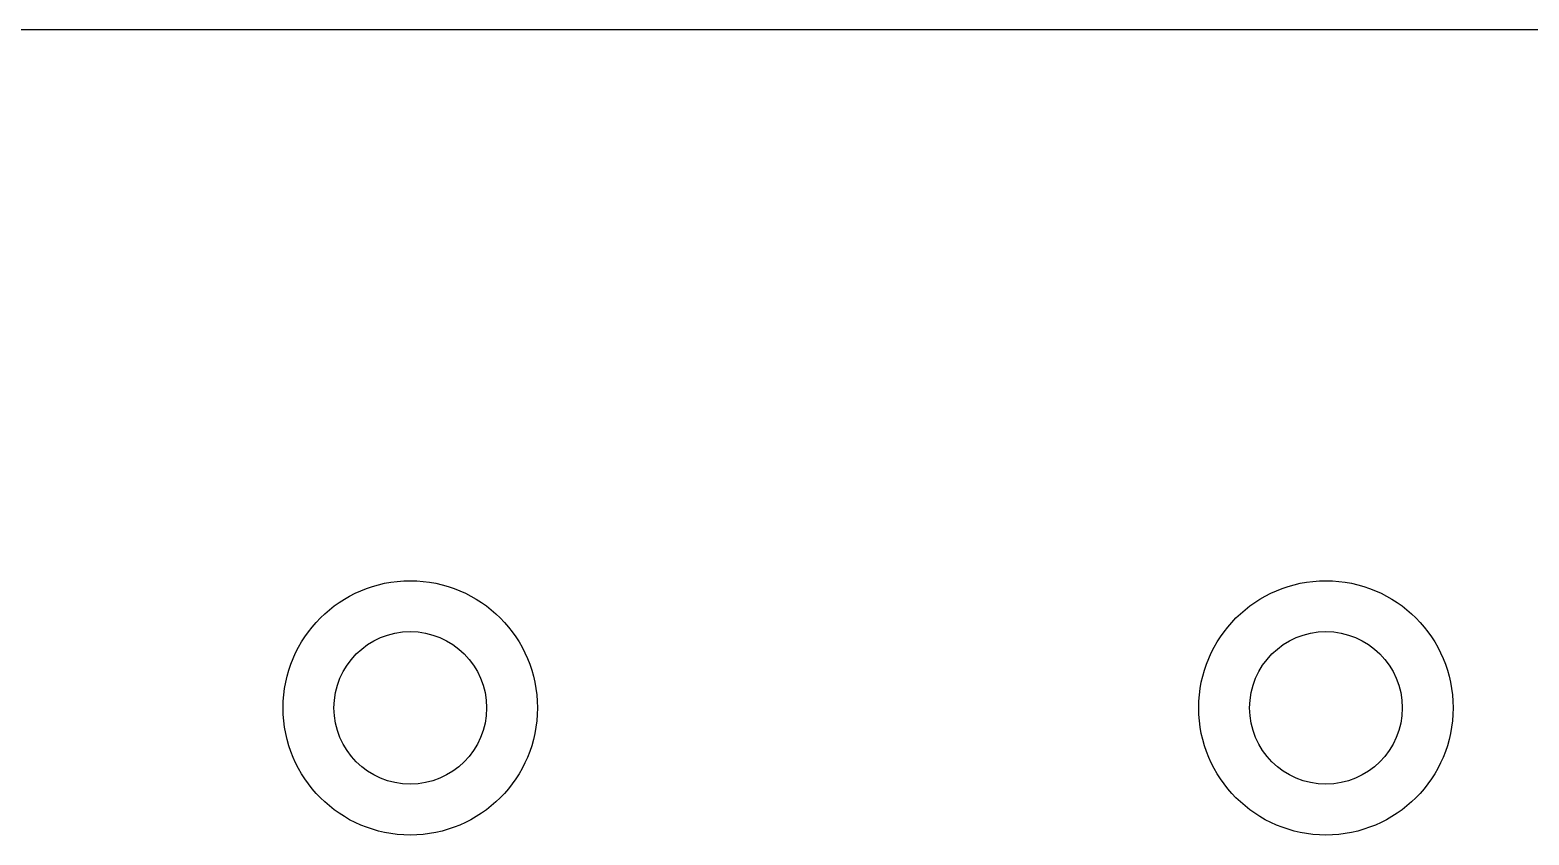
# Model space of a CAD drawing. Header units: millimetres. Extents: x 0 to 594, y 0 to 420.
# Drawn here: x 122.61 to 152.08, y 337.31 to 353.14 of the extents above; entities that cross this region are included whole.
import ezdxf

# ---------------------------------------------------------------- set-up
doc = ezdxf.new("R2010")
doc.units = ezdxf.units.MM
doc.header["$LTSCALE"] = 32.67
doc.layers.add('ASSEM_MEM', color=7, linetype='CONTINUOUS')

msp = doc.modelspace()

# ---------------------------------------------------------------- linework, layer by layer
at = {"layer": 'ASSEM_MEM', "color": 7, "linetype": 'CONTINUOUS'}
msp.add_line((153.141, 353.14), (91.641, 353.14), dxfattribs=at)
at = {"layer": 'ASSEM_MEM', "color": 3, "linetype": 'CONTINUOUS'}
for centre in [(130.091, 339.81), (148.091, 339.81)]:
    msp.add_circle(centre, 2.5, dxfattribs=at)
at = {"layer": 'ASSEM_MEM', "color": 7, "linetype": 'CONTINUOUS'}
for centre in [(130.091, 339.81), (148.091, 339.81)]:
    msp.add_circle(centre, 1.5, dxfattribs=at)

doc.saveas('drawing.dxf')
